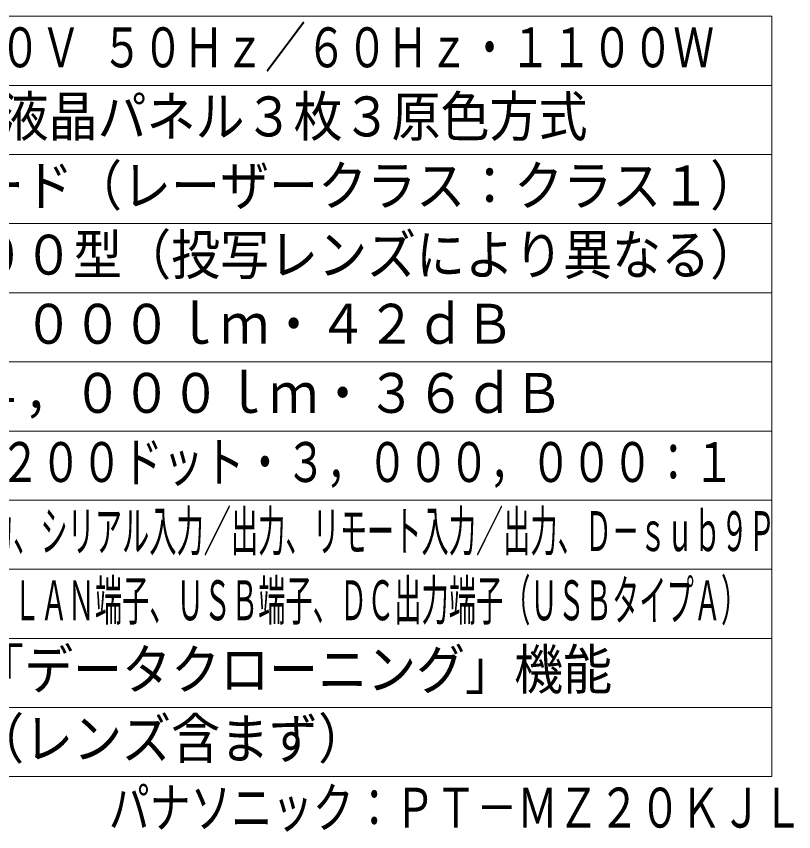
# Model space of a CAD drawing. Units: millimetres on the paper. Extents: x -63 to 64, y -59 to 59.
# Drawn here: x 7.8 to 64, y -58.6 to 0.4 of the extents above; entities that cross this region are included whole.
import ezdxf
from ezdxf.enums import TextEntityAlignment as Align

# ---------------------------------------------------------------- set-up
doc = ezdxf.new("R2010")
doc.units = ezdxf.units.MM
doc.layers.add('0-0_MOJI1', color=7, linetype='Continuous')
doc.layers.add('0-2_相当品', color=4, linetype='Continuous')
doc.layers.add('0-1_WAKU', color=4, linetype='Continuous', lineweight=9)
doc.styles.add('ＭＳ ゴシック', font='')
doc.styles.get('ＭＳ ゴシック').set_extended_font_data('MS Gothic')

msp = doc.modelspace()

# ---------------------------------------------------------------- linework, layer by layer
at = {"layer": '0-1_WAKU', "color": 3}
for p, q in [((-62.525, 0.403), (62.475, 0.403)), ((62.475, -54.597), (62.475, 0.403)), ((-62.525, -54.597), (62.475, -54.597))]:
    msp.add_line(p, q, dxfattribs=at)
at = {"layer": '0-1_WAKU'}
for p, q in [((-62.525, -4.597), (62.475, -4.597)), ((-62.525, -9.597), (62.475, -9.597)), ((-62.525, -14.597), (62.475, -14.597)), ((-62.525, -19.597), (62.475, -19.597)), ((-62.525, -24.597), (62.475, -24.597)), ((-62.525, -29.597), (62.475, -29.597)), ((-62.525, -34.597), (62.475, -34.597)), ((-62.525, -39.597), (62.475, -39.597)), ((-62.525, -44.597), (62.475, -44.597)), ((-62.525, -49.597), (62.475, -49.597))]:
    msp.add_line(p, q, dxfattribs=at)

# ---------------------------------------------------------------- texts
at = {"layer": '0-0_MOJI1', "style": 'ＭＳ ゴシック'}
for s, width, p in [('ＡＣ１００Ｖ～２４０Ｖ ５０Ｈｚ／６０Ｈｚ・１１００Ｗ', 0.75, (-20.025, -4.152)), ('１．０型 透過型液晶パネル３枚３原色方式', 0.9, (-20.025, -9.152)), ('レーザーダイオード（レーザークラス：クラス１）', 0.9, (-20.025, -14.152)), ('別売・８０～６００型（投写レンズにより異なる）', 0.9, (-20.025, -19.152)), ('ノーマル：２０，０００ｌｍ・４２ｄＢ', 0.9, (-20.025, -24.152)), ('静音モード：１４，０００ｌｍ・３６ｄＢ', 0.9, (-20.025, -29.152)), ('１９２０ドット×１２００ドット・３，０００，０００：１', 0.75, (-20.025, -34.152)), ('ＨＤＭＩ入力×２、ＳＤＩ入力、シリアル入力／出力、リモート入力／出力、Ｄ－ｓｕｂ９Ｐ', 0.5, (-20.025, -39.152)), ('・メス、デジタルリンク端子、ＬＡＮ端子、ＵＳＢ端子、ＤＣ出力端子（ＵＳＢタイプＡ）', 0.5, (-20.025, -44.152)), ('ＵＳＢ経由での「データクローニング」機能', 0.9, (-20.025, -49.152)), ('約２３．０ｋｇ（レンズ含まず）', 0.9, (-20.025, -54.152))]:
    msp.add_text(s, height=2.889, dxfattribs=dict(at, width=width)).set_placement(p, align=Align.BOTTOM_LEFT)
at = {"layer": '0-2_相当品', "style": 'ＭＳ ゴシック', "width": 0.75}
msp.add_text('パナソニック：ＰＴ－ＭＺ２０ＫＪＬ', height=2.889, dxfattribs=at).set_placement((14.475, -59.152), align=Align.BOTTOM_LEFT)

doc.saveas('drawing.dxf')
